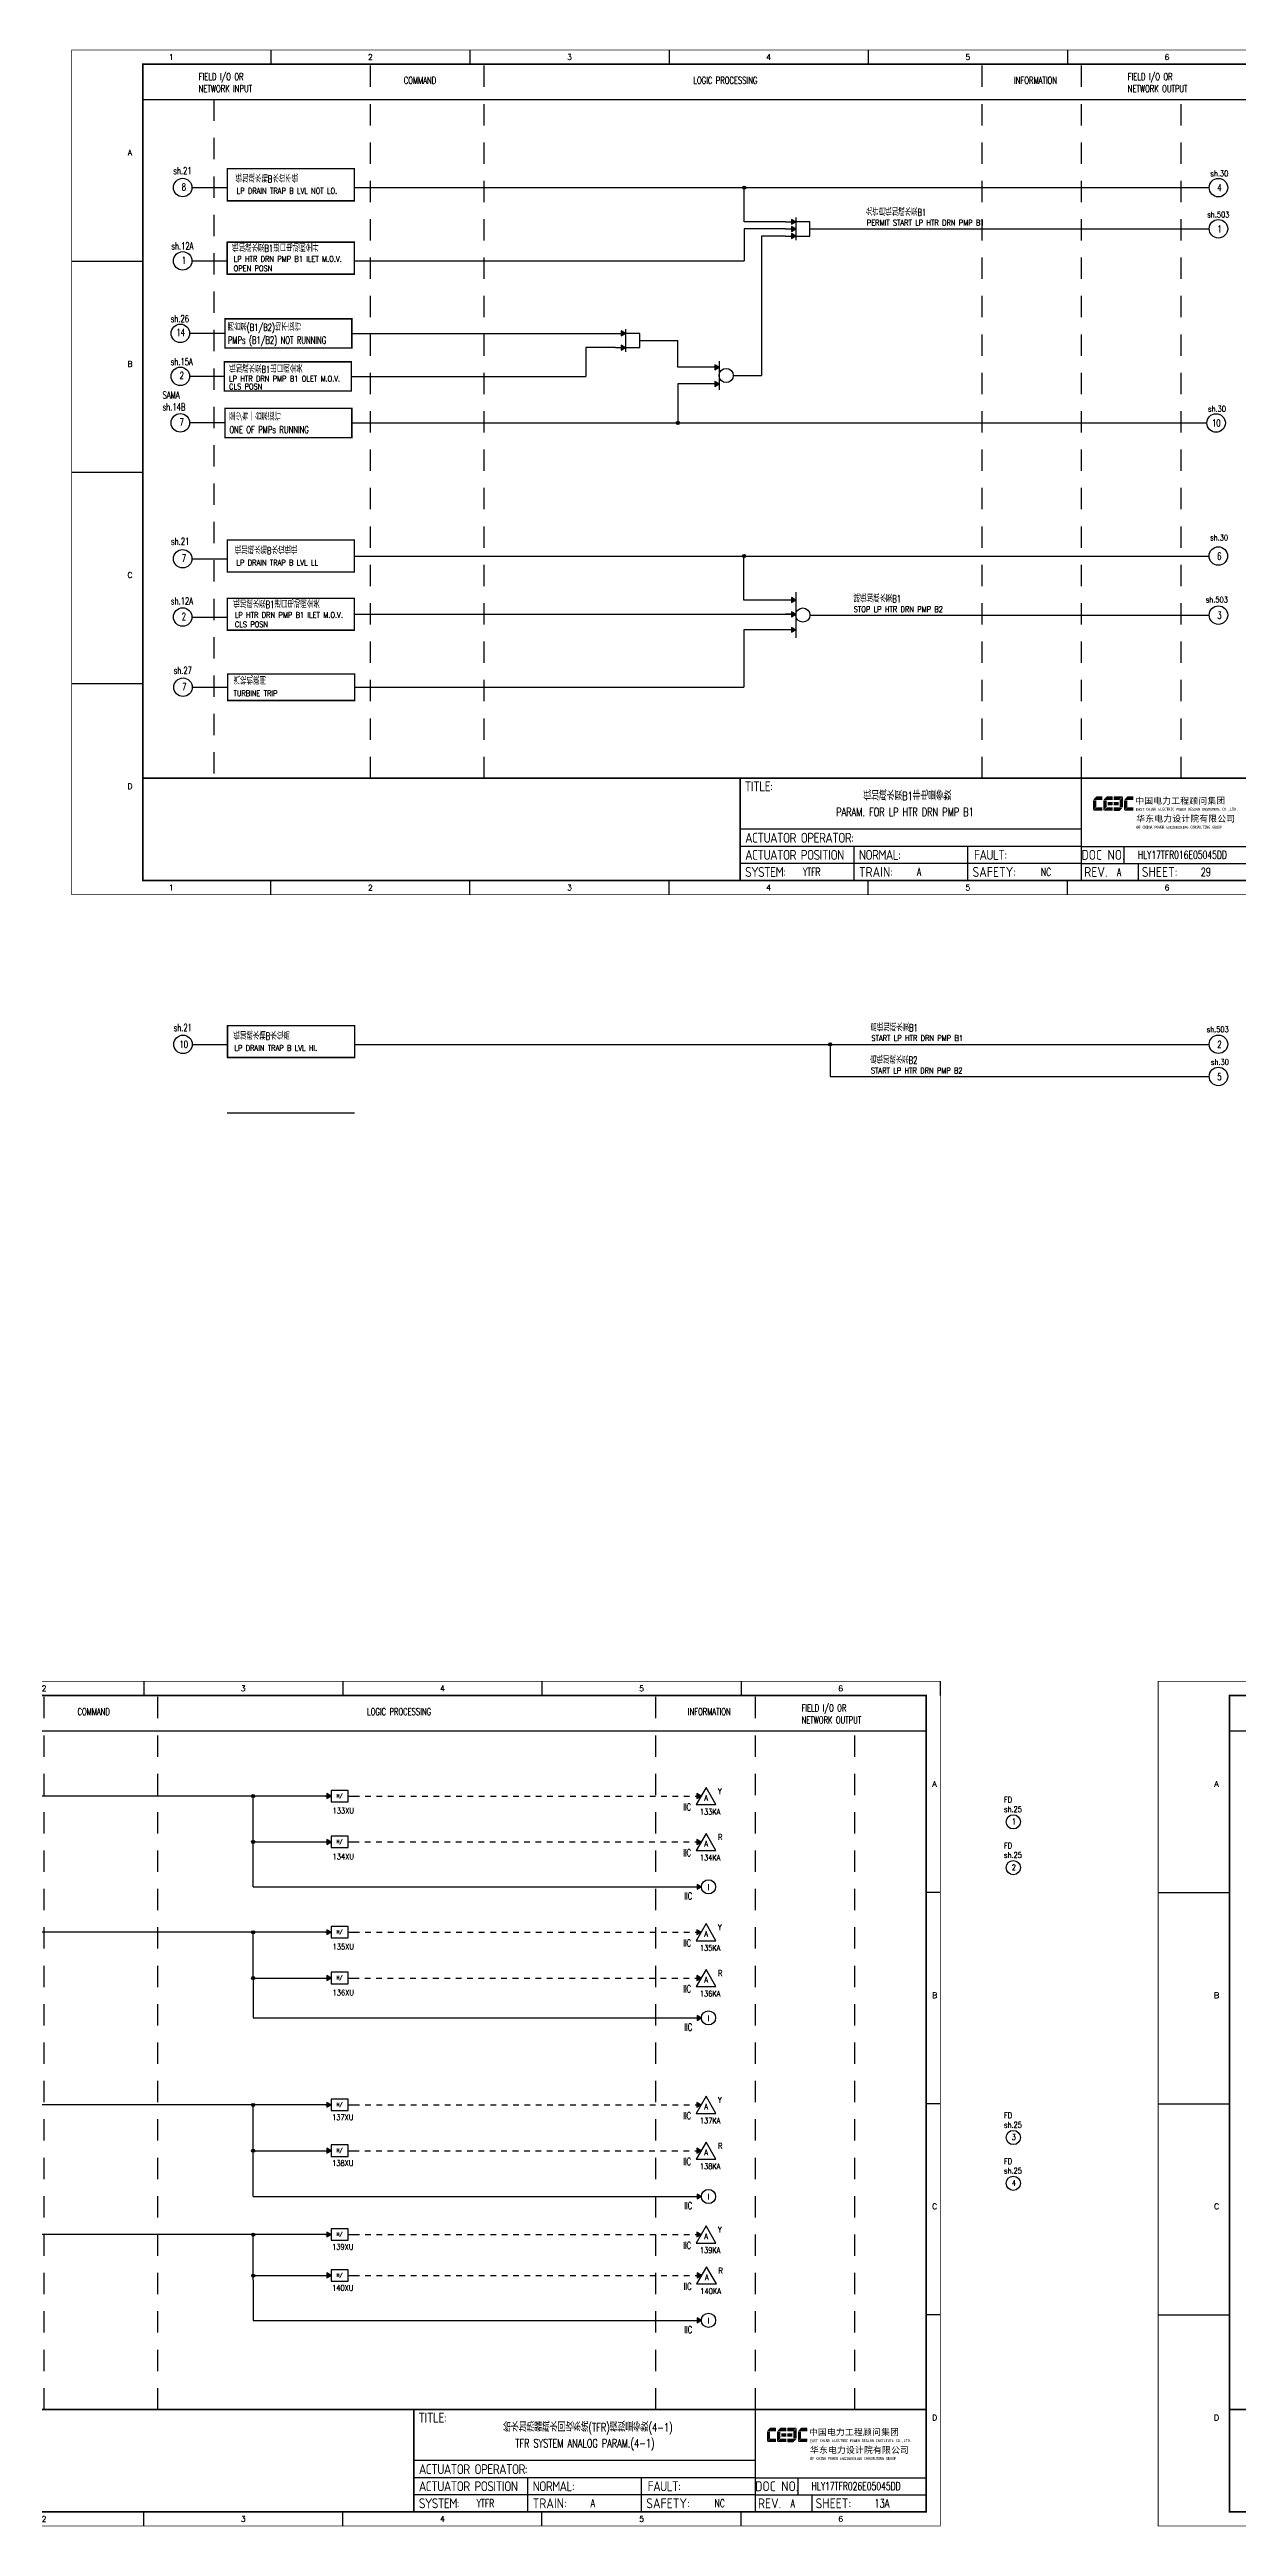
# Model space of a CAD drawing. Header units: millimetres. Extents: x 5560 to 16471, y 4607 to 8234.
# Drawn here: x 10714 to 11132, y 6202 to 7073 of the extents above; entities that cross this region are included whole.
import ezdxf
from ezdxf.enums import TextEntityAlignment as Align

# ---------------------------------------------------------------- set-up
doc = ezdxf.new("R2010")
doc.units = ezdxf.units.MM
doc.linetypes.add('D2', pattern=[6, 2, -2, 2])
doc.linetypes.add('JIS_02_0.7', pattern=[1.35, 0.75, -0.6])
for name, color, linetype in [('BLOCK', 7, 'Continuous'), ('BORDER', 1, 'Continuous'), ('MLINE', 6, 'Continuous'), ('TITLE', 1, 'Continuous'), ('TK', 7, 'Continuous'), ('图框_外框线', 7, 'Continuous'), ('图框_标题栏文字', 6, 'Continuous')]:
    doc.layers.add(name, color=color, linetype=linetype)
doc.styles.add('DANIEL', font='COMPLEX', dxfattribs={"width": 0.7, "bigfont": 'GVFS'})
doc.styles.add('ecepdi', font='simhei.ttf', dxfattribs={"width": 0.9})
doc.styles.get("Standard").update_dxf_attribs({"font": 'romans.shx', "width": 0.7, "bigfont": '@0hztxta.shx'})
doc.styles.add('工程字', font='gbenor.shx', dxfattribs={"bigfont": 'gbcbig.shx'})

# ---------------------------------------------------------------- blocks, each defined once
blk = doc.blocks.new('大于')
at = {"layer": 'BORDER'}
blk.add_hatch(color=256, dxfattribs=at).paths.add_polyline_path([(2178.99, 3748.47), (2177.49, 3749.34), (2177.49, 3747.6)])
for p, q in [((2176.99, 3748.47), (2178.99, 3748.47)), ((2184.99, 3748.47), (2186.99, 3748.47))]:
    blk.add_line(p, q, dxfattribs=at)
for points in [[(2178.99, 3748.47), (2177.49, 3749.34), (2177.49, 3747.6)], [(2184.99, 3750.47), (2178.99, 3750.47), (2178.99, 3746.47), (2184.99, 3746.47)]]:
    blk.add_lwpolyline(points, close=True, dxfattribs=at)
at = {"layer": 'BORDER', "style": 'DANIEL', "width": 0.8}
blk.add_text('H/', height=1.2, dxfattribs=at).set_placement((2181.94, 3748.51), align=Align.MIDDLE)
blk = doc.blocks.new('A$C1E0003F3')
h = blk.add_hatch(color=152)
edge = h.paths.add_edge_path()
edge.add_ellipse((5.15, 4.41), major_axis=(0, 0.211), ratio=0.769231, start_angle=-90, end_angle=0)
edge.add_line((5.15, 4.62), (3.22, 4.62))
edge.add_line((3.22, 4.62), (2.09, 3.35))
edge.add_line((2.09, 3.35), (5.32, 3.35))
edge.add_line((5.32, 3.35), (5.32, 4.41))
h.paths.add_polyline_path([(3.22, 3.23), (2.09, 3.23), (2.09, -0.36), (3.22, 0.91)])
edge = h.paths.add_edge_path()
edge.add_line((5.32, 0.81), (3.27, 0.81))
edge.add_line((3.27, 0.81), (2.13, -0.46))
edge.add_line((2.13, -0.46), (5.15, -0.46))
edge.add_ellipse((5.15, -0.25), major_axis=(0, 0.211), ratio=0.769231, start_angle=180, end_angle=270)
edge.add_line((5.32, -0.25), (5.32, 0.81))
h = blk.add_hatch(color=152)
edge = h.paths.add_edge_path()
edge.add_ellipse((8.78, 4.41), major_axis=(0, 0.211), ratio=0.769231, start_angle=-90, end_angle=0)
edge.add_line((8.78, 4.62), (6.84, 4.62))
edge.add_line((6.84, 4.62), (5.71, 3.35))
edge.add_line((5.71, 3.35), (8.94, 3.35))
edge.add_line((8.94, 3.35), (8.94, 4.41))
h.paths.add_polyline_path([(6.84, 3.23), (5.71, 3.23), (5.71, -0.36), (6.84, 0.91)])
edge = h.paths.add_edge_path()
edge.add_ellipse((8.78, 2.49), major_axis=(0, 0.211), ratio=0.769231, start_angle=-90, end_angle=0)
edge.add_line((8.78, 2.7), (7.22, 2.7))
edge.add_line((7.22, 2.7), (7.22, 1.44))
edge.add_line((7.22, 1.44), (8.78, 1.44))
edge.add_ellipse((8.78, 1.65), major_axis=(0, 0.211), ratio=0.769231, start_angle=180, end_angle=270)
edge.add_line((8.94, 1.65), (8.94, 2.49))
edge = h.paths.add_edge_path()
edge.add_line((8.94, 0.81), (6.89, 0.81))
edge.add_line((6.89, 0.81), (5.75, -0.46))
edge.add_line((5.75, -0.46), (8.78, -0.46))
edge.add_ellipse((8.78, -0.25), major_axis=(0, 0.211), ratio=0.769231, start_angle=180, end_angle=270)
edge.add_line((8.94, -0.25), (8.94, 0.81))
h = blk.add_hatch(color=1)
edge = h.paths.add_edge_path()
edge.add_line((12.48, 4.62), (9.46, 4.62))
edge.add_ellipse((9.46, 4.41), major_axis=(0, 0.211), ratio=0.769231, start_angle=0, end_angle=90)
edge.add_line((9.3, 4.41), (9.3, 3.35))
edge.add_line((9.3, 3.35), (11.35, 3.35))
edge.add_line((11.35, 3.35), (12.48, 4.62))
h.paths.add_polyline_path([(12.57, 4.56), (11.38, 3.23), (11.38, 0.93), (12.57, 0.93)])
edge = h.paths.add_edge_path()
edge.add_line((11.03, 2.7), (9.46, 2.7))
edge.add_ellipse((9.46, 2.49), major_axis=(0, 0.211), ratio=0.769231, start_angle=0, end_angle=90)
edge.add_line((9.3, 2.49), (9.3, 1.65))
edge.add_ellipse((9.46, 1.65), major_axis=(0, 0.211), ratio=0.769231, start_angle=90, end_angle=180)
edge.add_line((9.46, 1.44), (11.03, 1.44))
edge.add_line((11.03, 1.44), (11.03, 2.7))
h = blk.add_hatch(color=1)
edge = h.paths.add_edge_path()
edge.add_line((12.58, 0.79), (9.3, 0.79))
edge.add_line((9.3, 0.79), (9.3, -0.27))
edge.add_ellipse((9.46, -0.27), major_axis=(0, 0.211), ratio=0.769231, start_angle=90, end_angle=180)
edge.add_line((9.46, -0.48), (11.43, -0.48))
edge.add_line((11.43, -0.48), (12.58, 0.79))
h = blk.add_hatch(color=152)
edge = h.paths.add_edge_path()
edge.add_ellipse((16.11, 4.41), major_axis=(0, 0.211), ratio=0.769231, start_angle=-90, end_angle=0)
edge.add_line((16.11, 4.62), (14.14, 4.62))
edge.add_line((14.14, 4.62), (13, 3.35))
edge.add_line((13, 3.35), (16.27, 3.35))
edge.add_line((16.27, 3.35), (16.27, 4.41))
h.paths.add_polyline_path([(14.14, 3.23), (13, 3.23), (13, -0.36), (14.14, 0.91)])
edge = h.paths.add_edge_path()
edge.add_line((16.27, 0.81), (14.18, 0.81))
edge.add_line((14.18, 0.81), (13.04, -0.46))
edge.add_line((13.04, -0.46), (16.03, -0.46))
edge.add_ellipse((16.03, -0.15), major_axis=(0, 0.316), ratio=0.769231, start_angle=180, end_angle=270)
edge.add_line((16.27, -0.15), (16.27, 0.81))
at = {"layer": 'TITLE', "color": 7, "style": 'ecepdi'}
for s, p in [('中', (16.92, 1.94)), ('国', (20.09, 2)), ('电', (23.25, 1.99)), ('力', (26.39, 1.96)), ('工', (29.53, 1.95)), ('程', (32.71, 1.98)), ('顾', (35.9, 1.98)), ('问', (39.09, 1.94)), ('集', (42.26, 1.98)), ('团', (45.42, 2.01)), ('华', (17.24, -4.31)), ('东', (20.45, -4.29)), ('电', (23.62, -4.35)), ('力', (26.75, -4.32)), ('设', (29.92, -4.3)), ('计', (33.05, -4.31)), ('院', (36.26, -4.29)), ('有', (39.41, -4.29)), ('限', (42.57, -4.32)), ('公', (45.78, -4.38)), ('司', (48.91, -4.35))]:
    blk.add_text(s, height=2.2, dxfattribs=at).set_placement(p)
at = {"layer": 'TITLE', "color": 7, "style": 'ecepdi', "width": 0.975}
for s, p in [('E', (17.58, 0.02)), ('A', (18.29, 0.03)), ('S', (19, 0.03)), ('T', (19.7, 0.03)), ('C', (21.1, 0.09)), ('H', (21.77, 0.09)), ('I', (22.46, 0.09)), ('N', (23.17, 0.1)), ('A', (23.86, 0.1)), ('E', (25.35, 0.09)), ('L', (26.05, 0.11)), ('E', (26.76, 0.1)), ('C', (27.46, 0.12)), ('T', (28.18, 0.11)), ('R', (28.87, 0.1)), ('I', (29.57, 0.11)), ('C', (30.28, 0.1)), ('P', (31.64, 0.09)), ('O', (32.32, 0.08)), ('W', (33.03, 0.08)), ('E', (33.72, 0.08)), ('R', (34.42, 0.09)), ('D', (35.81, 0.1)), ('E', (36.52, 0.1)), ('S', (37.2, 0.1)), ('I', (37.91, 0.09)), ('G', (38.68, 0.11)), ('N', (39.38, 0.09)), ('I', (40.72, 0.07)), ('N', (41.43, 0.08)), ('S', (42.14, 0.08)), ('T', (42.83, 0.08)), ('I', (43.52, 0.09)), ('T', (44.22, 0.07)), ('U', (44.93, 0.07)), ('T', (45.63, 0.08)), ('E', (46.34, 0.09)), ('C', (47.76, 0.11)), ('O', (48.48, 0.1)), ('L', (50.56, 0.1)), ('T', (51.27, 0.1)), ('D', (51.96, 0.1)), ('O', (17.67, -6.18)), ('OF', (18.01, -6.2)), ('F', (18.37, -6.2)), ('C', (19.8, -6.19)), ('H', (20.47, -6.19)), ('I', (21.15, -6.19)), ('N', (21.87, -6.18)), ('A', (22.56, -6.18)), ('P', (23.98, -6.2)), ('O', (24.66, -6.21)), ('W', (25.36, -6.21)), ('E', (26.06, -6.21)), ('R', (26.75, -6.2)), ('E', (28.19, -6.24)), ('N', (28.91, -6.27)), ('G', (29.62, -6.26)), ('I', (30.32, -6.27)), ('N', (31.02, -6.27)), ('E', (31.7, -6.28)), ('E', (32.41, -6.27)), ('R', (33.1, -6.24)), ('I', (33.81, -6.24)), ('N', (34.51, -6.26)), ('G', (35.2, -6.24)), ('C', (36.61, -6.19)), ('O', (37.3, -6.21)), ('N', (38, -6.2)), ('S', (38.71, -6.21)), ('U', (39.41, -6.18)), ('L', (40.11, -6.18)), ('T', (40.81, -6.19)), ('I', (41.51, -6.21)), ('N', (42.2, -6.21)), ('G', (42.91, -6.17)), ('G', (44.29, -6.2)), ('R', (45, -6.21)), ('O', (45.69, -6.22)), ('U', (46.39, -6.2)), ('P', (47.1, -6.23)), ('.', (49.23, 0.1)), (',', (49.87, 0.1)), ('.', (52.72, 0.11))]:
    blk.add_text(s, height=1, dxfattribs=at).set_placement(p, align=Align.MIDDLE_CENTER)
blk = doc.blocks.new('A$C57484896')
for p, q in [((70, 297), (70, 292)), ((140, 297), (140, 292)), ((210, 297), (210, 292)), ((280, 297), (280, 292)), ((350, 297), (350, 292)), ((420, 297), (420, 292)), ((0, 222.75), (25, 222.75)), ((420, 222.75), (415, 222.75)), ((0, 148.5), (25, 148.5)), ((420, 148.5), (415, 148.5)), ((0, 74.25), (25, 74.25)), ((420, 74.25), (415, 74.25)), ((70, 0), (70, 5)), ((140, 0), (140, 5)), ((210, 0), (210, 5)), ((280, 0), (280, 5)), ((350, 0), (350, 5))]:
    blk.add_line(p, q)
at = {"layer": 'MLINE', "linetype": 'JIS_02_0.7', "ltscale": 10}
for p, q in [((105, 41), (105, 292)), ((145, 41), (145, 292)), ((320, 41), (320, 292)), ((355, 41), (355, 292)), ((50, 279.56), (50, 41)), ((390, 41), (390, 279.56))]:
    blk.add_line(p, q, dxfattribs=at)
at = {"layer": 'MLINE'}
blk.add_line((25, 279.56), (415, 279.56), dxfattribs=at)
at = {"layer": '图框_外框线'}
for p, q in [((355, 5), (355, 41)), ((355, 23), (235, 23)), ((355, 17), (235, 17)), ((355, 11), (235, 11)), ((355, 11), (235, 11)), ((275, 11), (275, 17)), ((275, 5), (275, 11)), ((315, 11), (315, 17)), ((315, 5), (315, 11)), ((355, 17), (415, 17)), ((355, 11), (415, 11)), ((370, 11), (370, 17)), ((375, 5), (375, 11))]:
    blk.add_line(p, q, dxfattribs=at)
for points, const_width in [([(0, 0), (420, 0), (420, 297), (0, 297)], 0.3), ([(25, 5), (415, 5), (415, 292), (25, 292)], 0.6)]:
    blk.add_lwpolyline(points, close=True, dxfattribs=dict(at, const_width=const_width))
at = {"layer": '图框_外框线', "const_width": 0.6}
blk.add_lwpolyline([(235, 41), (25, 41)], dxfattribs=at)
at = {"layer": '图框_外框线'}
blk.add_lwpolyline([(415, 41, 0.6, 0.6, 0), (235, 41, 0.6, 0.6, 0), (235, 5, 0, 0, 0)], format="xyseb", dxfattribs=at)
blk.add_blockref('A$C1E0003F3', (356.94, 29.95))
at = {"layer": 'MLINE', "char_height": 2.5, "width": 31.8959, "attachment_point": 1}
for s, insert in [('FIELD I/O OR', (44.67, 288.89)), ('COMMAND', (116.74, 287.58)), ('LOGIC PROCESSING', (218.52, 287.58)), ('INFORMATION', (331.25, 287.58)), ('FIELD I/O OR', (371.22, 288.89)), ('NETWORK INPUT', (44.67, 284.64)), ('NETWORK OUTPUT', (371.22, 284.64))]:
    blk.add_mtext(s, dxfattribs=dict(at, insert=insert))
at = {"layer": 'TK', "color": 3}
for s, p in [('1', (35, 294.5)), ('2', (105, 294.5)), ('3', (175, 294.5)), ('4', (245, 294.5)), ('5', (315, 294.5)), ('6', (385, 294.5)), ('1', (35, 2.5)), ('2', (105, 2.5)), ('3', (175, 2.5)), ('4', (245, 2.5)), ('5', (315, 2.5)), ('6', (385, 2.5))]:
    blk.add_text(s, height=2, dxfattribs=at).set_placement(p, align=Align.MIDDLE)
for s, p in [('A', (20.5, 259.88)), ('A', (418, 259.88)), ('B', (20.5, 185.62)), ('B', (418, 185.62)), ('C', (20.5, 111.38)), ('C', (418, 111.38)), ('D', (20.5, 37.12)), ('D', (418, 37.12))]:
    blk.add_text(s, height=2, dxfattribs=at).set_placement(p, align=Align.CENTER)
at = {"layer": '图框_标题栏文字', "char_height": 3.5, "style": '工程字'}
for s, insert, width, attachment_point in [('{\\T0.9; TITLE:}', (234.86, 38.09), 14.2249, 4), ('{\\T0.9; ACTUATOR OPERATOR:}', (235, 20), 40, 4), ('{\\T0.9; ACTUATOR POSITION}', (235, 14), 45, 4), ('{\\T0.9; SYSTEM:}', (235, 8), 17.9526, 4), ('{\\T0.9; }TRAIN: ', (275, 8), 17.6638, 4), ('{\\T0.9; NORMAL:}', (275, 14), 18.2557, 4), ('SAFETY:', (324.3, 8), 22.3993, 5), ('{\\T0.9; FAULT:}', (315.44, 14), 15, 4), ('DOC NO.', (362.5, 14), 15, 5), ('REV.', (360, 8), 10, 5), ('SHEET:', (382.42, 8), 20, 5)]:
    blk.add_mtext(s, dxfattribs=dict(at, insert=insert, width=width, attachment_point=attachment_point))

msp = doc.modelspace()

# ---------------------------------------------------------------- hatches: boundary and pattern name
h = msp.add_hatch(color=256)
edge = h.paths.add_edge_path()
edge.add_arc((10957.89, 7024.53), 0.55, 0, 360)
h = msp.add_hatch(color=256)
edge = h.paths.add_edge_path()
edge.add_arc((10934.54, 6941.78), 0.55, 0, 360)
h = msp.add_hatch(color=256)
edge = h.paths.add_edge_path()
edge.add_arc((10957.83, 6895.01), 0.55, 0, 360)
h = msp.add_hatch(color=256)
edge = h.paths.add_edge_path()
edge.add_arc((10988.08, 6723.31), 0.55, 0, 360)
h = msp.add_hatch(color=0)
edge = h.paths.add_edge_path()
edge.add_arc((10785.29, 6459.02), 0.55, 0, 360)
for points in [[(10942.73, 6459), (10941.23, 6459.87), (10941.23, 6458.13)], [(10942.73, 6442.89), (10941.23, 6443.75), (10941.23, 6442.02)], [(10942.83, 6427.12), (10941.33, 6427.98), (10941.33, 6426.25)], [(10942.73, 6411.17), (10941.23, 6412.03), (10941.23, 6410.3)], [(10942.73, 6395.05), (10941.23, 6395.92), (10941.23, 6394.19)], [(10942.83, 6381.03), (10941.33, 6381.9), (10941.33, 6380.16)], [(10942.73, 6350.46), (10941.23, 6351.32), (10941.23, 6349.59)], [(10942.73, 6334.34), (10941.23, 6335.21), (10941.23, 6333.48)], [(10942.83, 6318.23), (10941.33, 6319.09), (10941.33, 6317.36)], [(10942.73, 6304.88), (10941.23, 6305.74), (10941.23, 6304.01)], [(10942.89, 6290.48), (10941.39, 6291.35), (10941.39, 6289.62)], [(10942.83, 6274.69), (10941.33, 6275.56), (10941.33, 6273.83)]]:
    msp.add_hatch(color=256).paths.add_polyline_path(points)
h = msp.add_hatch(color=0)
edge = h.paths.add_edge_path()
edge.add_arc((10785.29, 6442.89), 0.55, 0, 360)
h = msp.add_hatch(color=0)
edge = h.paths.add_edge_path()
edge.add_arc((10785.29, 6411.12), 0.55, 0, 360)
h = msp.add_hatch(color=0)
edge = h.paths.add_edge_path()
edge.add_arc((10785.28, 6395.05), 0.55, 0, 360)
h = msp.add_hatch(color=0)
edge = h.paths.add_edge_path()
edge.add_arc((10785.3, 6350.42), 0.55, 0, 360)
h = msp.add_hatch(color=0)
edge = h.paths.add_edge_path()
edge.add_arc((10785.3, 6334.31), 0.55, 0, 360)
h = msp.add_hatch(color=0)
edge = h.paths.add_edge_path()
edge.add_arc((10785.31, 6304.82), 0.55, 0, 360)
h = msp.add_hatch(color=0)
edge = h.paths.add_edge_path()
edge.add_arc((10785.31, 6290.43), 0.55, 0, 360)
at = {"layer": 'BORDER'}
for points in [[(10975.97, 7012.51), (10974.47, 7013.38), (10974.47, 7011.65)], [(10975.97, 7010.01), (10974.47, 7010.88), (10974.47, 7009.15)], [(10975.97, 7007.51), (10974.47, 7008.38), (10974.47, 7006.65)], [(10916.17, 6973.29), (10914.67, 6974.15), (10914.67, 6972.42)], [(10916.17, 6968.29), (10914.67, 6969.15), (10914.67, 6967.42)], [(10949.04, 6961.36), (10947.54, 6962.23), (10947.54, 6960.5)], [(10949.04, 6955.49), (10947.54, 6956.35), (10947.54, 6954.62)], [(10975.97, 6879.51), (10974.47, 6880.38), (10974.47, 6878.65)], [(10975.97, 6874.51), (10974.47, 6875.38), (10974.47, 6873.65)], [(10975.97, 6869.06), (10974.47, 6869.92), (10974.47, 6868.19)]]:
    msp.add_hatch(color=256, dxfattribs=at).paths.add_polyline_path(points)

# ---------------------------------------------------------------- linework, layer by layer
for p, q in [((10763.77, 7024.56), (10776.17, 7024.56)), ((10820.85, 7019.89), (10776.17, 7019.89)), ((10820.85, 7024.53), (11121.31, 7024.53)), ((10957.89, 7012.51), (10957.89, 7024.53)), ((10972.38, 7012.51), (10957.89, 7012.51)), ((10776.17, 7005.38), (10820.85, 7005.38)), ((10776.17, 6994.11), (10776.17, 7005.38)), ((10820.85, 6994.11), (10820.85, 7005.38)), ((10957.89, 7010.01), (10957.89, 6998.78)), ((10972.38, 7010.01), (10957.89, 7010.01)), ((10972.38, 7007.51), (10963.95, 7007.51)), ((10963.95, 7007.51), (10963.95, 6958.49)), ((10982.97, 7010.01), (11121.31, 7010.01)), ((10763.77, 6998.78), (10776.17, 6998.78)), ((10820.85, 6994.11), (10776.17, 6994.11)), ((10820.85, 6998.78), (10957.89, 6998.78)), ((10775.35, 6978.43), (10819.95, 6978.43)), ((10775.35, 6973.29), (10762.94, 6973.29)), ((10819.95, 6973.29), (10914.38, 6973.29)), ((10912.58, 6968.29), (10902.17, 6968.29)), ((10902.17, 6968.29), (10902.17, 6958.14)), ((10922.17, 6970.79), (10934.54, 6970.79)), ((10934.54, 6961.36), (10934.54, 6970.79)), ((10775.17, 6963.28), (10819.78, 6963.28)), ((10939.51, 6961.36), (10934.54, 6961.36)), ((10956.04, 6958.49), (10963.95, 6958.49)), ((10775.17, 6958.14), (10762.94, 6958.14)), ((10819.78, 6958.14), (10902.17, 6958.14)), ((10939.51, 6955.49), (10934.54, 6955.49)), ((10934.54, 6955.49), (10934.54, 6941.78)), ((10775.35, 6941.78), (10762.94, 6941.78)), ((10819.95, 6941.78), (10934.54, 6941.78)), ((10934.54, 6941.78), (11120.49, 6941.78)), ((10763.77, 6894.05), (10776.17, 6894.05)), ((10820.85, 6889.38), (10776.17, 6889.38)), ((10820.85, 6895.01), (11121.25, 6895.01)), ((10957.75, 6879.51), (10957.75, 6895.01)), ((10776.17, 6880.15), (10820.85, 6880.15)), ((10763.77, 6873.55), (10776.17, 6873.55)), ((10820.85, 6874.51), (10975.97, 6874.51)), ((10975.97, 6879.51), (10957.75, 6879.51)), ((10982.97, 6874.25), (11121.31, 6874.26)), ((10820.85, 6868.88), (10776.17, 6868.88)), ((10957.75, 6869.06), (10957.75, 6848.88)), ((10975.97, 6869.06), (10957.75, 6869.06)), ((10763.9, 6848.88), (10776.29, 6848.88)), ((10820.97, 6848.88), (10957.75, 6848.88)), ((10763.88, 6723.31), (10776.28, 6723.31)), ((10776.28, 6718.64), (10776.28, 6729.91)), ((10820.96, 6723.31), (10976.54, 6723.31)), ((10976.54, 6723.31), (11121.02, 6723.31)), ((10988.08, 6723.31), (10988.08, 6711.98)), ((10820.96, 6718.64), (10776.28, 6718.64)), ((10988.08, 6711.98), (11121.31, 6711.98)), ((10776.17, 6699.29), (10820.85, 6699.29)), ((10785.28, 6427.12), (10941.33, 6427.12)), ((10785.29, 6395.1), (10785.29, 6381.03)), ((10785.29, 6381.03), (10941.33, 6381.03)), ((10785.28, 6318.23), (10941.33, 6318.23)), ((10785.28, 6288.76), (10785.28, 6274.69)), ((10785.28, 6274.69), (10941.33, 6274.69))]:
    msp.add_line(p, q)
at = {"color": 0}
for p, q in [((10811.15, 6459), (10705.85, 6459)), ((10785.28, 6442.89), (10785.28, 6459)), ((10785.28, 6442.89), (10795.28, 6442.89)), ((10785.28, 6427.12), (10785.28, 6442.87)), ((10795.28, 6442.89), (10810.65, 6442.89)), ((10778.65, 6411.17), (10705.85, 6411.17)), ((10812.65, 6411.17), (10778.65, 6411.17)), ((10785.28, 6395.05), (10785.28, 6411.17)), ((10785.28, 6395.05), (10811.15, 6395.05)), ((10811.15, 6350.46), (10705.85, 6350.46)), ((10785.28, 6334.34), (10785.28, 6350.46)), ((10785.28, 6334.34), (10795.28, 6334.34)), ((10785.28, 6318.23), (10785.28, 6334.34)), ((10795.28, 6334.34), (10810.65, 6334.34)), ((10778.65, 6304.88), (10705.85, 6304.88)), ((10812.65, 6304.88), (10778.65, 6304.88)), ((10785.28, 6288.76), (10785.28, 6304.88)), ((10785.28, 6290.48), (10795.28, 6290.48)), ((10795.28, 6290.48), (10810.65, 6290.48))]:
    msp.add_line(p, q, dxfattribs=at)
at = {"color": 0, "linetype": 'D2'}
for p, q in [((10820.65, 6459), (10942.74, 6459)), ((10820.49, 6442.89), (10942.73, 6442.89)), ((10820.65, 6411.17), (10942.74, 6411.17)), ((10820.49, 6395.05), (10942.73, 6395.05)), ((10820.65, 6350.46), (10942.74, 6350.46)), ((10820.49, 6334.34), (10942.73, 6334.34)), ((10820.65, 6304.88), (10942.74, 6304.88)), ((10820.65, 6290.48), (10942.89, 6290.48))]:
    msp.add_line(p, q, dxfattribs=at)
at = {"const_width": 0.5}
for points in [[(10776.17, 7031.17), (10820.85, 7031.17), (10820.85, 7019.89), (10776.17, 7019.89), (10776.17, 7031.17)], [(10776.17, 7005.38), (10820.85, 7005.38), (10820.85, 6994.11), (10776.17, 6994.11), (10776.17, 7005.38)], [(10775.35, 6978.43), (10819.95, 6978.43), (10819.95, 6968.14), (10775.35, 6968.14), (10775.35, 6978.43)], [(10775.17, 6963.28), (10819.78, 6963.28), (10819.78, 6952.99), (10775.17, 6952.99), (10775.17, 6963.28)], [(10775.35, 6946.92), (10819.95, 6946.92), (10819.95, 6936.64), (10775.35, 6936.64), (10775.35, 6946.92)], [(10776.17, 6900.65), (10820.85, 6900.65), (10820.85, 6889.38), (10776.17, 6889.38), (10776.17, 6900.65)], [(10776.17, 6880.15), (10820.85, 6880.15), (10820.85, 6868.88), (10776.17, 6868.88), (10776.17, 6880.15)], [(10776.29, 6853.55), (10820.97, 6853.55), (10820.97, 6844.21), (10776.29, 6844.21), (10776.29, 6853.55)], [(10776.28, 6729.91), (10820.96, 6729.91), (10820.96, 6718.64), (10776.28, 6718.64), (10776.28, 6729.91)]]:
    msp.add_lwpolyline(points, dxfattribs=at)
at = {"color": 1}
for points in [[(10947.93, 6456), (10944.47, 6462), (10941, 6456)], [(10947.93, 6439.89), (10944.47, 6445.89), (10941, 6439.89)], [(10947.93, 6408.17), (10944.47, 6414.17), (10941, 6408.17)], [(10947.93, 6392.05), (10944.47, 6398.05), (10941, 6392.05)], [(10947.93, 6347.46), (10944.47, 6353.46), (10941, 6347.46)], [(10947.93, 6331.34), (10944.47, 6337.34), (10941, 6331.34)], [(10947.93, 6301.88), (10944.47, 6307.88), (10941, 6301.88)], [(10948.09, 6287.48), (10944.62, 6293.48), (10941.16, 6287.48)]]:
    msp.add_lwpolyline(points, close=True, dxfattribs=at)
for points in [[(10942.73, 6459), (10941.23, 6459.87), (10941.23, 6458.13)], [(10942.73, 6442.89), (10941.23, 6443.75), (10941.23, 6442.02)], [(10942.83, 6427.12), (10941.33, 6427.98), (10941.33, 6426.25)], [(10942.73, 6411.17), (10941.23, 6412.03), (10941.23, 6410.3)], [(10942.73, 6395.05), (10941.23, 6395.92), (10941.23, 6394.19)], [(10942.83, 6381.03), (10941.33, 6381.9), (10941.33, 6380.16)], [(10942.73, 6350.46), (10941.23, 6351.32), (10941.23, 6349.59)], [(10942.73, 6334.34), (10941.23, 6335.21), (10941.23, 6333.48)], [(10942.83, 6318.23), (10941.33, 6319.09), (10941.33, 6317.36)], [(10942.73, 6304.88), (10941.23, 6305.74), (10941.23, 6304.01)], [(10942.89, 6290.48), (10941.39, 6291.35), (10941.39, 6289.62)], [(10942.83, 6274.69), (10941.33, 6275.56), (10941.33, 6273.83)]]:
    msp.add_lwpolyline(points, close=True)
for centre, radius in [((10760.51, 7024.56), 3.25), ((11124.57, 7024.53), 3.25), ((11124.57, 7010.06), 3.25), ((10760.51, 6998.78), 3.25), ((10759.69, 6973.29), 3.25), ((10759.69, 6958.18), 3.25), ((10759.69, 6941.83), 3.25), ((11123.74, 6941.78), 3.25), ((10760.51, 6894.05), 3.25), ((11124.51, 6895.01), 3.25), ((10760.51, 6873.55), 3.25), ((11124.57, 6874.23), 3.25), ((10760.63, 6848.88), 3.25), ((10760.62, 6723.31), 3.25), ((11124.56, 6723.35), 3.25), ((11124.56, 6712.03), 3.25), ((11052.45, 6449.97), 2.5), ((11052.45, 6433.86), 2.5), ((11052.45, 6338.99), 2.5), ((11052.45, 6322.88), 2.5)]:
    msp.add_circle(centre, radius, dxfattribs=at)
for centre, radius in [((10957.89, 7024.53), 0.55), ((10934.54, 6941.78), 0.55), ((10957.83, 6895.01), 0.55), ((10988.08, 6723.31), 0.55), ((10945.33, 6427.12), 2.5), ((10945.33, 6381.03), 2.5), ((10945.33, 6318.23), 2.5), ((10945.33, 6274.69), 2.5)]:
    msp.add_circle(centre, radius)
at = {"color": 0}
for centre in [(10785.29, 6459.02), (10785.29, 6442.89), (10785.29, 6411.12), (10785.28, 6395.05), (10785.3, 6350.42), (10785.3, 6334.31), (10785.31, 6304.82), (10785.31, 6290.43)]:
    msp.add_circle(centre, 0.55, dxfattribs=at)
at = {"layer": 'BORDER'}
for p, q in [((10972.38, 7012.51), (10975.97, 7012.51)), ((10975.97, 7014.01), (10975.97, 7006.01)), ((10972.38, 7010.01), (10975.97, 7010.01)), ((10972.38, 7007.51), (10975.97, 7007.51)), ((10980.97, 7010.01), (10982.97, 7010.01)), ((10912.58, 6973.29), (10916.17, 6973.29)), ((10912.58, 6968.29), (10916.17, 6968.29)), ((10916.17, 6974.79), (10916.17, 6966.79)), ((10921.17, 6970.79), (10923.17, 6970.79)), ((10949.04, 6961.36), (10939.51, 6961.36)), ((10949.04, 6963.57), (10949.04, 6953.46)), ((10954.04, 6958.49), (10956.04, 6958.49)), ((10949.04, 6955.49), (10939.51, 6955.49)), ((10975.97, 6882.25), (10975.97, 6866.26)), ((10975.97, 6879.51), (10972.38, 6879.51)), ((10975.97, 6874.51), (10972.38, 6874.51)), ((10980.97, 6874.25), (10982.97, 6874.25)), ((10975.97, 6869.06), (10972.38, 6869.06))]:
    msp.add_line(p, q, dxfattribs=at)
for points in [[(10975.97, 7012.51), (10974.47, 7013.38), (10974.47, 7011.65)], [(10975.97, 7010.01), (10974.47, 7010.88), (10974.47, 7009.15)], [(10980.97, 7012.51), (10975.97, 7012.51), (10975.97, 7007.51), (10980.97, 7007.51)], [(10975.97, 7007.51), (10974.47, 7008.38), (10974.47, 7006.65)], [(10916.17, 6973.29), (10914.67, 6974.15), (10914.67, 6972.42)], [(10916.17, 6968.29), (10914.67, 6969.15), (10914.67, 6967.42)], [(10921.17, 6973.29), (10916.17, 6973.29), (10916.17, 6968.29), (10921.17, 6968.29)], [(10949.04, 6961.36), (10947.54, 6962.23), (10947.54, 6960.5)], [(10949.04, 6955.49), (10947.54, 6956.35), (10947.54, 6954.62)], [(10975.97, 6879.51), (10974.47, 6880.38), (10974.47, 6878.65)], [(10975.97, 6874.51), (10974.47, 6875.38), (10974.47, 6873.65)], [(10975.97, 6869.06), (10974.47, 6869.92), (10974.47, 6868.19)]]:
    msp.add_lwpolyline(points, close=True, dxfattribs=at)
for centre in [(10951.54, 6958.49), (10978.47, 6874.25)]:
    msp.add_circle(centre, 2.5, dxfattribs=at)

# ---------------------------------------------------------------- block references
for name, p in [('A$C57484896', (10721.48, 6775.93)), ('A$C57484896', (10606.8, 6202.37)), ('A$C57484896', (11103.41, 6202.37)), ('大于', (8633.66, 2710.53)), ('大于', (8633.66, 2694.41)), ('大于', (8633.66, 2662.7)), ('大于', (8633.66, 2646.58)), ('大于', (8633.66, 2601.99)), ('大于', (8633.66, 2585.87)), ('大于', (8633.66, 2556.41)), ('大于', (8633.66, 2542.01))]:
    msp.add_blockref(name, p)

# ---------------------------------------------------------------- texts
at = {"width": 0.7}
for s, height, p in [('低加疏水泵B1出口阀全关', 2.5, (10776.83, 6959.42)), ('LP HTR DRN PMP B1 OLET M.O.V. ', 2, (10776.83, 6956.37)), ('CLS POSN ', 2, (10776.83, 6953.6))]:
    msp.add_text(s, height=height, dxfattribs=at).set_placement(p)
at = {"color": 1, "width": 0.7}
for p in [(10944.55, 6457.37), (10944.55, 6441.26), (10944.55, 6409.54), (10944.55, 6393.43), (10944.55, 6348.83), (10944.55, 6332.72), (10944.55, 6303.25), (10944.71, 6288.86)]:
    msp.add_text('A', height=2, dxfattribs=at).set_placement(p, align=Align.CENTER)
at = {"width": 0.7}
for p in [(10945.37, 6425.99), (10945.37, 6379.9), (10945.36, 6317.18), (10945.36, 6273.57)]:
    msp.add_text('I', height=2, dxfattribs=at).set_placement(p, align=Align.CENTER)
at = {"attachment_point": 1}
for s, insert, char_height, width in [('sh.21', (10757.2, 7031.74), 2.5, 73.0067), ('低加疏水箱B水位不低', (10779.04, 7028.82), 2.5, 57.1272), ('sh.30', (11121.72, 7030.51), 2, 73.0067), ('8', (10760.17, 7026.02), 2.5, 73.0067), ('LP DRAIN TRAP B LVL NOT LO.', (10779.48, 7024.4), 2, 73.0067), ('4', (11124.17, 7025.74), 2.5, 73.0067), ('允许启低加疏水泵B1', (11000.58, 7017.09), 2.5, 44.7635), ('PERMIT START LP HTR DRN PMP B1', (11000.97, 7013.21), 2, 73.0067), ('sh.503', (11120.64, 7016.07), 2, 73.0067), ('1', (11124.17, 7011.27), 2.5, 73.0067), ('sh.12A', (10756.52, 7005.3), 2.5, 73.0067), ('低加疏水泵B1进口电动阀全开', (10777.85, 7004.44), 2.5, 73.0067), ('1', (10760.17, 7000.23), 2.5, 73.0067), ('LP HTR DRN PMP B1 ILET M.O.V. \\POPEN POSN', (10778.43, 7000.47), 2, 73.0067), ('sh.26', (10756.28, 6979.72), 2.5, 73.0067), ('两台泵(B1/B2)均不运行', (10776.2, 6976.68), 2.5, 73.0067), ('14', (10758.29, 6974.86), 2.5, 73.0067), ('PMPs (B1/B2) NOT RUNNING', (10776.4, 6972.16), 2.5, 73.0067), ('sh.15A', (10756.28, 6964.61), 2.5, 73.0067), ('2', (10759.44, 6959.76), 2.5, 73.0067), ('SAMA \\Psh.14B', (10753.42, 6952.86), 2.5, 73.0067), ('7', (10759.44, 6943.4), 2.5, 73.0067), ('至少有一台泵运行', (10776.75, 6945.17), 2.5, 73.0067), ('sh.30', (11120.9, 6947.76), 2, 73.0067), ('10', (11122.31, 6942.99), 2.5, 73.0067), ('ONE OF PMPs RUNNING', (10776.94, 6940.65), 2.5, 73.0067), ('sh.21', (10756.41, 6901.39), 2.5, 73.0067), ('低加疏水箱B水位低低', (10778.76, 6898.14), 2.5, 57.1272), ('sh.30', (11121.66, 6902.49), 2, 73.0067), ('7', (10760.17, 6895.51), 2.5, 73.0067), ('LP DRAIN TRAP B LVL LL', (10779.42, 6893.68), 2, 73.0067), ('6', (11124.11, 6896.22), 2.5, 73.0067), ('sh.12A', (10756.35, 6880.42), 2.5, 73.0067), ('跳低加疏水泵B1', (10996.3, 6881.2), 2.5, 21.0541), ('sh.503', (11120.11, 6880.66), 2, 73.0067), ('2', (10760.17, 6875.01), 2.5, 73.0067), ('低加疏水泵B1进口电动阀全关', (10778.28, 6879.2), 2.5, 73.0067), ('LP HTR DRN PMP B1 ILET M.O.V. \\PCLS POSN', (10778.85, 6875.3), 2, 73.0067), ('STOP LP HTR DRN PMP B2', (10996.39, 6877.3), 2, 73.0067), ('3', (11124.17, 6875.44), 2.5, 73.0067), ('sh.27', (10757.32, 6856.05), 2.5, 73.0067), ('7', (10760.3, 6850.34), 2.5, 73.0067), ('TURBINE TRIP ', (10778.37, 6847.75), 2, 73.0067), ('汽轮机跳闸', (10778.37, 6852.27), 2.5, 73.0067), ('低加疏水泵B1非电量参数', (10999.74, 6812.11), 3, 77.1758), ('PARAM. FOR LP HTR DRN PMP B1', (10990.24, 6806.52), 3, 84.237), ('YTFR', (10978.52, 6785.32), 2.8, 8.5983), ('A', (11018.58, 6785.32), 2.8, 8.5983), ('NC', (11062.16, 6785.32), 2.8, 8.5983), ('A', (11088.86, 6785.25), 2.8, 8.5983), ('sh.21', (10757.3, 6730.48), 2.5, 73.0067), ('10', (10759.37, 6724.58), 2.5, 73.0067), ('低加疏水箱B水位高', (10778.29, 6727.45), 2.5, 57.1272), ('启低加疏水泵B1', (11002.19, 6730.39), 2.5, 44.7635), ('START LP HTR DRN PMP B1', (11002.59, 6726.5), 2, 73.0067), ('sh.503', (11120.42, 6729.59), 2, 73.0067), ('2', (11124.17, 6724.56), 2.5, 73.0067), ('LP DRAIN TRAP B LVL HI.', (10778.69, 6723.03), 2, 73.0067), ('启低加疏水泵B2', (11002.02, 6718.99), 2.5, 44.7635), ('START LP HTR DRN PMP B2', (11002.42, 6715.11), 2, 73.0067), ('sh.30', (11121.94, 6718.08), 2, 73.0067), ('5', (11124.17, 6713.24), 2.5, 73.0067), ('IIC', (10936.44, 6456.45), 2.5, 4.5039), ('133KA', (10942.29, 6454.49), 2, 73.0067), ('Y', (10948.68, 6461.69), 2, 73.0067), ('R', (10948.68, 6445.58), 2, 73.0067), ('IIC', (10936.44, 6440.33), 2.5, 4.5039), ('134KA', (10942.29, 6438.37), 2, 73.0067), ('IIC', (10936.83, 6425.12), 2.5, 4.5039), ('Y', (10948.68, 6413.86), 2, 73.0067), ('IIC', (10936.44, 6408.62), 2.5, 4.5039), ('135KA', (10942.29, 6406.65), 2, 73.0067), ('IIC', (10936.44, 6392.5), 2.5, 4.5039), ('R', (10948.68, 6397.75), 2, 73.0067), ('136KA', (10942.29, 6390.54), 2, 73.0067), ('IIC', (10936.83, 6379.03), 2.5, 4.5039), ('Y', (10948.68, 6353.15), 2, 73.0067), ('IIC', (10936.44, 6347.91), 2.5, 4.5039), ('137KA', (10942.29, 6345.94), 2, 73.0067), ('IIC', (10936.44, 6331.79), 2.5, 4.5039), ('R', (10948.68, 6337.04), 2, 73.0067), ('138KA', (10942.29, 6329.83), 2, 73.0067), ('IIC', (10936.82, 6316.23), 2.5, 4.5039), ('Y', (10948.68, 6307.57), 2, 73.0067), ('IIC', (10936.44, 6302.33), 2.5, 4.5039), ('139KA', (10942.29, 6300.36), 2, 73.0067), ('IIC', (10936.6, 6287.93), 2.5, 4.5039), ('R', (10948.84, 6293.18), 2, 73.0067), ('140KA', (10942.45, 6285.97), 2, 73.0067), ('IIC', (10936.82, 6272.69), 2.5, 4.5039), ('{\\C0;给水加热器疏水回收系统(TFR)模拟量参数(4-1)}', (10873.11, 6238.55), 3, 77.1758), ('{\\C0;TFR SYSTEM ANALOG PARAM.(4-1) }', (10877.42, 6232.97), 3, 84.237), ('YTFR', (10863.84, 6211.76), 2.8, 8.5983), ('A', (10903.9, 6211.76), 2.8, 8.5983), ('NC', (10947.48, 6211.76), 2.8, 8.5983), ('A', (10974.18, 6211.69), 2.8, 8.5983)]:
    msp.add_mtext(s, dxfattribs=dict(at, insert=insert, char_height=char_height, width=width))
at = {"color": 0, "char_height": 2, "width": 73.0067, "attachment_point": 1}
for s, insert in [('FD\\Psh.25', (11049.19, 6458.74)), ('1', (11051.92, 6451.08)), ('FD\\Psh.25', (11049.19, 6442.62)), ('2', (11051.92, 6434.96)), ('FD\\Psh.25', (11049.19, 6347.76)), ('3', (11051.92, 6340.1)), ('FD\\Psh.25', (11049.19, 6331.64)), ('4', (11051.92, 6323.98))]:
    msp.add_mtext(s, dxfattribs=dict(at, insert=insert))
at = {"width": 0.7}
for tag, p, s, height in [('HLY17TFR016E05045DD', (11096.22, 6788.55), '', 2.8), ('29', (11118.35, 6782.43), '1', 3), ('HLY17TFR026E05045DD', (10981.54, 6214.99), '', 2.8), ('13A', (11003.67, 6208.87), '1', 3)]:
    msp.add_attdef(tag, p, s, height=height, dxfattribs=at)
at = {"layer": 'BLOCK', "width": 0.7}
for s, p in [('133XU', (10816.95, 6453.87)), ('134XU', (10816.95, 6437.75)), ('135XU', (10816.95, 6406.04)), ('136XU', (10816.95, 6389.92)), ('137XU', (10816.78, 6346.09)), ('138XU', (10816.78, 6329.97)), ('139XU', (10816.78, 6300.51)), ('140XU', (10816.78, 6286.11))]:
    msp.add_text(s, height=2, dxfattribs=at).set_placement(p, align=Align.MIDDLE)

doc.saveas('drawing.dxf')
